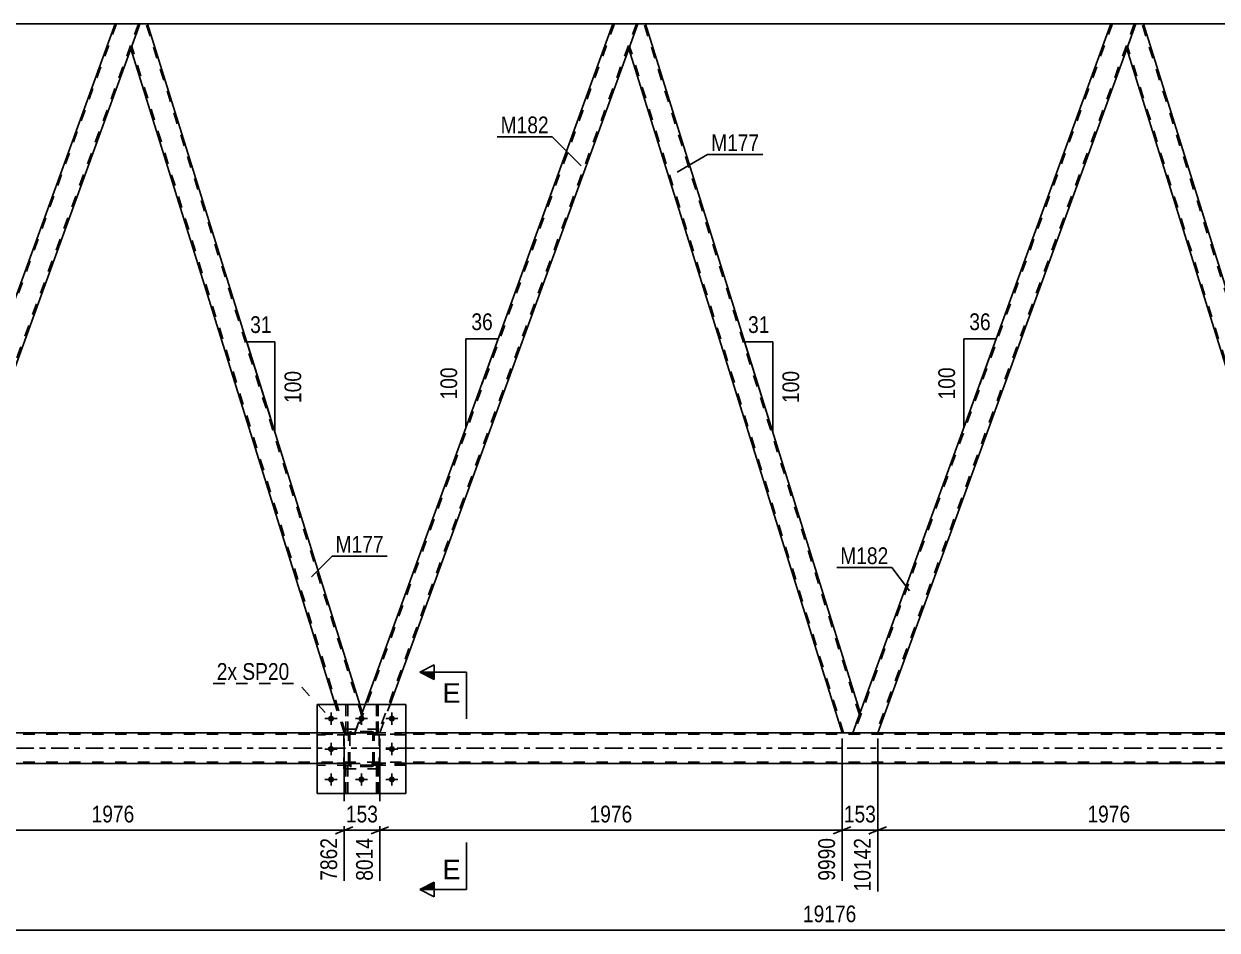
# Model space of a CAD drawing. Header units: millimetres. Extents: x 0 to 841, y 0 to 594.
# Drawn here: x 284.6 to 488.7, y 288.4 to 443.4 of the extents above; entities that cross this region are included whole.
import ezdxf

# ---------------------------------------------------------------- set-up
doc = ezdxf.new("R2010")
doc.units = ezdxf.units.MM
doc.linetypes.add('DXK_LINE_DOT2', pattern=[3.9198, 1.9599, -1.9599])
doc.linetypes.add('DXK_LINE_DOT3', pattern=[5.9187, 2.979, -0.9799, 0.9799, -0.9799])
doc.styles.add('Arial', font='ARIAL.TTF', dxfattribs={"height": 0.2})
doc.styles.add('Arial Narrow', font='ARIALN.TTF', dxfattribs={"height": 0.2})

# ---------------------------------------------------------------- blocks, each defined once
blk = doc.blocks.new('Part-318884321-4106 - 3831')
at = {"color": 7, "linetype": 'DXK_LINE_DOT2'}
for p, q in [((345.24, 316.63), (344.92, 316.63)), ((344.92, 316.63), (344.92, 311.79)), ((345.24, 311.79), (345.24, 316.63)), ((344.92, 316.03), (345.24, 316.03)), ((344.92, 311.79), (345.24, 311.79))]:
    blk.add_line(p, q, dxfattribs=at)
blk = doc.blocks.new('Part-318884321-4147 - 3831')
at = {"color": 2, "linetype": 'Continuous'}
for p, q in [((349.97, 326.99), (334.77, 326.99)), ((334.77, 326.99), (334.77, 311.79)), ((349.97, 326.99), (349.97, 311.79)), ((349.97, 311.79), (334.77, 311.79))]:
    blk.add_line(p, q, dxfattribs=at)
blk = doc.blocks.new('Part-318884321-4210 - 3831')
at = {"color": 2, "linetype": 'Continuous'}
for p, q in [((300.24, 443.39), (220.68, 443.39)), ((385.37, 443.39), (305.81, 443.39)), ((470.51, 443.39), (390.95, 443.39)), ((555.64, 443.39), (476.08, 443.39))]:
    blk.add_line(p, q, dxfattribs=at)
at = {"color": 7, "linetype": 'DXK_LINE_DOT2'}
for p, q in [((305.81, 443.39), (300.24, 443.39)), ((390.95, 443.39), (385.37, 443.39)), ((476.08, 443.39), (470.51, 443.39))]:
    blk.add_line(p, q, dxfattribs=at)
blk = doc.blocks.new('Part-318884321-3951 - 3831')
at = {"color": 7, "linetype": 'DXK_LINE_DOT2'}
for p, q in [((345.37, 322.79), (339.37, 322.79)), ((339.37, 315.99), (339.37, 322.79)), ((345.37, 315.99), (345.37, 322.79)), ((345.37, 315.99), (339.37, 315.99))]:
    blk.add_line(p, q, dxfattribs=at)
blk = doc.blocks.new('Part-318884321-4179 - 3831')
at = {"color": 7, "linetype": 'DXK_LINE_DOT2'}
for p, q in [((340.17, 322.15), (334.77, 322.15)), ((334.77, 322.15), (334.77, 321.83)), ((340.17, 321.83), (334.77, 321.83)), ((339.57, 321.83), (339.57, 322.15)), ((340.17, 321.83), (340.17, 322.15))]:
    blk.add_line(p, q, dxfattribs=at)
blk = doc.blocks.new('Bolt-318884321-3915 - 3831')
at = {"linetype": 'Continuous'}
for points in [[(337.69, 324.59, -1), (336.65, 324.59, -1)], [(342.89, 324.59, -1), (341.85, 324.59, -1)], [(348.09, 324.59, -1), (347.05, 324.59, -1)], [(337.69, 319.39, -1), (336.65, 319.39, -1)], [(348.09, 319.39, -1), (347.05, 319.39, -1)], [(337.69, 314.19, -1), (336.65, 314.19, -1)], [(342.89, 314.19, -1), (341.85, 314.19, -1)], [(348.09, 314.19, -1), (347.05, 314.19, -1)]]:
    blk.add_hatch(color=1, dxfattribs=at).paths.add_polyline_path(points)
at = {"color": 1, "linetype": 'Continuous'}
for p, q in [((338.21, 324.59), (336.13, 324.59)), ((337.17, 325.63), (337.17, 323.55)), ((343.41, 324.59), (341.33, 324.59)), ((342.37, 325.63), (342.37, 323.55)), ((348.61, 324.59), (346.53, 324.59)), ((347.57, 325.63), (347.57, 323.55)), ((337.17, 320.43), (337.17, 318.35)), ((347.57, 320.43), (347.57, 318.35)), ((338.21, 319.39), (336.13, 319.39)), ((348.61, 319.39), (346.53, 319.39)), ((337.17, 315.23), (337.17, 313.15)), ((342.37, 315.23), (342.37, 313.15)), ((347.57, 315.23), (347.57, 313.15)), ((338.21, 314.19), (336.13, 314.19)), ((343.41, 314.19), (341.33, 314.19)), ((348.61, 314.19), (346.53, 314.19))]:
    blk.add_line(p, q, dxfattribs=at)
blk = doc.blocks.new('Bolt-318884321-3916 - 3831')
at = {"color": 1, "linetype": 'Continuous'}
for p, q in [((336.13, 324.59), (336.82, 324.59)), ((337.17, 325.63), (337.17, 324.94)), ((338.21, 324.59), (337.52, 324.59)), ((341.33, 324.59), (342.02, 324.59)), ((342.37, 325.63), (342.37, 324.94)), ((343.41, 324.59), (342.72, 324.59)), ((346.53, 324.59), (347.22, 324.59)), ((347.57, 325.63), (347.57, 324.94)), ((348.61, 324.59), (347.92, 324.59)), ((337.17, 323.55), (337.17, 324.24)), ((342.37, 323.55), (342.37, 324.24)), ((347.57, 323.55), (347.57, 324.24)), ((337.17, 320.43), (337.17, 319.74)), ((347.57, 320.43), (347.57, 319.74)), ((336.13, 319.39), (336.82, 319.39)), ((337.17, 318.35), (337.17, 319.04)), ((338.21, 319.39), (337.52, 319.39)), ((346.53, 319.39), (347.22, 319.39)), ((347.57, 318.35), (347.57, 319.04)), ((348.61, 319.39), (347.92, 319.39)), ((337.17, 315.23), (337.17, 314.54)), ((342.37, 315.23), (342.37, 314.54)), ((347.57, 315.23), (347.57, 314.54)), ((336.13, 314.19), (336.82, 314.19)), ((337.17, 313.15), (337.17, 313.84)), ((338.21, 314.19), (337.52, 314.19)), ((341.33, 314.19), (342.02, 314.19)), ((342.37, 313.15), (342.37, 313.84)), ((343.41, 314.19), (342.72, 314.19)), ((346.53, 314.19), (347.22, 314.19)), ((347.57, 313.15), (347.57, 313.84)), ((348.61, 314.19), (347.92, 314.19))]:
    blk.add_line(p, q, dxfattribs=at)
blk = doc.blocks.new('Part-318884321-4009 - 3831')
at = {"color": 7, "linetype": 'DXK_LINE_DOT2'}
for p, q in [((349.97, 316.95), (344.57, 316.95)), ((344.57, 316.95), (344.57, 316.63)), ((344.57, 316.63), (349.97, 316.63)), ((345.17, 316.63), (345.17, 316.95)), ((349.97, 316.63), (349.97, 316.95))]:
    blk.add_line(p, q, dxfattribs=at)
blk = doc.blocks.new('Part-318884321-4015 - 3831')
at = {"color": 7, "linetype": 'DXK_LINE_DOT2'}
for p, q in [((344.92, 322.15), (344.92, 326.99)), ((344.92, 326.99), (345.24, 326.99)), ((345.24, 326.99), (345.24, 322.15)), ((344.92, 322.75), (345.24, 322.75)), ((345.24, 322.15), (344.92, 322.15))]:
    blk.add_line(p, q, dxfattribs=at)
blk = doc.blocks.new('Part-318884321-4032 - 3831')
at = {"color": 7, "linetype": 'DXK_LINE_DOT2'}
for p, q in [((340.04, 316.63), (339.72, 316.63)), ((339.72, 316.63), (339.72, 311.79)), ((340.04, 311.79), (340.04, 316.63)), ((339.72, 316.03), (340.04, 316.03)), ((339.72, 311.79), (340.04, 311.79))]:
    blk.add_line(p, q, dxfattribs=at)
blk = doc.blocks.new('Part-318884321-4035 - 3831')
at = {"color": 7, "linetype": 'DXK_LINE_DOT2'}
for p, q in [((344.57, 316.63), (344.57, 316.95)), ((344.57, 316.95), (349.97, 316.95)), ((349.97, 316.63), (344.57, 316.63)), ((345.17, 316.63), (345.17, 316.95)), ((349.97, 316.95), (349.97, 316.63))]:
    blk.add_line(p, q, dxfattribs=at)
blk = doc.blocks.new('Part-318884321-4039 - 3831')
at = {"color": 7, "linetype": 'DXK_LINE_DOT2'}
for p, q in [((340.17, 322.15), (334.77, 322.15)), ((334.77, 321.83), (334.77, 322.15)), ((340.17, 321.83), (334.77, 321.83)), ((339.57, 321.83), (339.57, 322.15)), ((340.17, 322.15), (340.17, 321.83))]:
    blk.add_line(p, q, dxfattribs=at)
blk = doc.blocks.new('Part-318884321-4044 - 3831')
at = {"color": 2, "linetype": 'Continuous'}
for p, q in [((474.76, 443.39), (473.22, 439.14)), ((476.08, 443.39), (474.76, 443.39)), ((512.78, 325.64), (476.08, 443.39)), ((509.67, 322.17), (473.22, 439.14)), ((511.52, 322.17), (512.78, 325.64))]:
    blk.add_line(p, q, dxfattribs=at)
at = {"color": 7, "linetype": 'DXK_LINE_DOT2'}
for p, q in [((512.65, 325.26), (475.83, 443.39)), ((473.22, 439.14), (473.22, 439.14)), ((509.93, 322.17), (473.35, 439.51)), ((512.65, 325.26), (512.62, 325.18)), ((511.52, 322.17), (509.67, 322.17))]:
    blk.add_line(p, q, dxfattribs=at)
blk = doc.blocks.new('Part-318884321-4060 - 3831')
at = {"color": 7, "linetype": 'DXK_LINE_DOT2'}
for p, q in [((345.37, 322.79), (339.37, 322.79)), ((339.37, 315.99), (339.37, 322.79)), ((345.37, 315.99), (345.37, 322.79)), ((345.37, 315.99), (339.37, 315.99))]:
    blk.add_line(p, q, dxfattribs=at)
blk = doc.blocks.new('Part-318884321-4064 - 3831')
at = {"color": 7, "linetype": 'DXK_LINE_DOT2'}
for p, q in [((339.72, 322.15), (339.72, 326.99)), ((339.72, 326.99), (340.04, 326.99)), ((340.04, 326.99), (340.04, 322.15)), ((339.72, 322.75), (340.04, 322.75)), ((340.04, 322.15), (339.72, 322.15))]:
    blk.add_line(p, q, dxfattribs=at)
blk = doc.blocks.new('Part-318884321-4069 - 3831')
at = {"color": 7, "linetype": 'DXK_LINE_DOT2'}
for p, q in [((349.97, 322.15), (344.57, 322.15)), ((344.57, 322.15), (344.57, 321.83)), ((344.57, 321.83), (349.97, 321.83)), ((345.17, 321.83), (345.17, 322.15)), ((349.97, 321.83), (349.97, 322.15))]:
    blk.add_line(p, q, dxfattribs=at)
blk = doc.blocks.new('Part-318884321-4097 - 3831')
at = {"color": 7, "linetype": 'DXK_LINE_DOT2'}
for p, q in [((340.17, 316.95), (334.77, 316.95)), ((334.77, 316.63), (334.77, 316.95)), ((340.17, 316.63), (334.77, 316.63)), ((339.57, 316.63), (339.57, 316.95)), ((340.17, 316.95), (340.17, 316.63))]:
    blk.add_line(p, q, dxfattribs=at)
blk = doc.blocks.new('Part-318884321-4100 - 3831')
at = {"color": 7, "linetype": 'DXK_LINE_DOT2'}
for p, q in [((344.57, 321.83), (344.57, 322.15)), ((344.57, 322.15), (349.97, 322.15)), ((349.97, 321.83), (344.57, 321.83)), ((345.17, 321.83), (345.17, 322.15)), ((349.97, 322.15), (349.97, 321.83))]:
    blk.add_line(p, q, dxfattribs=at)
blk = doc.blocks.new('Part-318884321-4130 - 3831')
at = {"color": 7, "linetype": 'DXK_LINE_DOT2'}
for p, q in [((339.72, 326.99), (339.72, 322.15)), ((340.04, 326.99), (339.72, 326.99)), ((340.04, 322.15), (340.04, 326.99)), ((339.72, 322.75), (340.04, 322.75)), ((339.72, 322.15), (340.04, 322.15))]:
    blk.add_line(p, q, dxfattribs=at)
blk = doc.blocks.new('Part-318884321-4133 - 3831')
at = {"color": 7, "linetype": 'DXK_LINE_DOT2'}
for p, q in [((344.92, 326.99), (344.92, 322.15)), ((345.24, 326.99), (344.92, 326.99)), ((345.24, 322.15), (345.24, 326.99)), ((344.92, 322.75), (345.24, 322.75)), ((344.92, 322.15), (345.24, 322.15))]:
    blk.add_line(p, q, dxfattribs=at)
blk = doc.blocks.new('Part-318884321-4152 - 3831')
at = {"color": 7, "linetype": 'DXK_LINE_DOT2'}
for p, q in [((745.13, 321.93), (64.39, 321.93)), ((349.97, 322.17), (334.77, 322.17)), ((745.13, 317.13), (64.39, 317.13)), ((349.97, 316.89), (334.77, 316.89))]:
    blk.add_line(p, q, dxfattribs=at)
at = {"color": 2, "linetype": 'Continuous'}
for p, q in [((334.77, 322.17), (179.7, 322.17)), ((590.17, 322.17), (349.97, 322.17)), ((334.77, 316.89), (179.7, 316.89)), ((590.17, 316.89), (349.97, 316.89))]:
    blk.add_line(p, q, dxfattribs=at)
at = {"color": 7, "linetype": 'DXK_LINE_DOT3'}
blk.add_line((64.39, 319.53), (745.13, 319.53), dxfattribs=at)
blk = doc.blocks.new('Part-318884321-4157 - 3831')
at = {"color": 7, "linetype": 'DXK_LINE_DOT2'}
for p, q in [((300.49, 443.39), (256.37, 322.17)), ((304.24, 443.39), (260.12, 322.17)), ((304.49, 443.39), (302.95, 439.14)), ((257.38, 325.64), (256.12, 322.17)), ((260.37, 322.17), (256.12, 322.17))]:
    blk.add_line(p, q, dxfattribs=at)
at = {"color": 2, "linetype": 'Continuous'}
for p, q in [((300.24, 443.39), (257.38, 325.64)), ((300.24, 443.39), (303.98, 443.39)), ((303.98, 443.39), (304.49, 443.39)), ((302.95, 439.14), (260.37, 322.17))]:
    blk.add_line(p, q, dxfattribs=at)
blk = doc.blocks.new('Part-318884321-4162 - 3831')
at = {"color": 2, "linetype": 'Continuous'}
for p, q in [((304.49, 443.39), (302.95, 439.14)), ((305.81, 443.39), (304.49, 443.39)), ((342.09, 326.99), (305.81, 443.39)), ((337.9, 326.99), (302.95, 439.14))]:
    blk.add_line(p, q, dxfattribs=at)
at = {"color": 7, "linetype": 'DXK_LINE_DOT2'}
for p, q in [((342.38, 325.26), (305.56, 443.39)), ((302.95, 439.14), (302.95, 439.14)), ((339.66, 322.17), (303.08, 439.51)), ((339.41, 322.17), (337.9, 326.99)), ((342.51, 325.64), (342.09, 326.99)), ((341.25, 322.17), (342.51, 325.64)), ((339.41, 322.17), (341.25, 322.17))]:
    blk.add_line(p, q, dxfattribs=at)
blk = doc.blocks.new('Part-318884321-4173 - 3831')
at = {"color": 7, "linetype": 'DXK_LINE_DOT2'}
for p, q in [((340.46, 322.35), (340.65, 322.39)), ((340.65, 322.39), (340.46, 322.35)), ((344.09, 322.39), (340.65, 322.39)), ((344.09, 322.39), (344.27, 322.35)), ((344.27, 322.35), (344.09, 322.39)), ((340.17, 321.91), (340.2, 322.09)), ((340.2, 322.09), (340.17, 321.91)), ((340.17, 316.87), (340.17, 321.91)), ((340.17, 321.91), (340.17, 321.91)), ((340.17, 316.87), (340.17, 321.91)), ((340.41, 321.91), (340.43, 322)), ((340.43, 322), (340.41, 321.91)), ((340.41, 316.87), (340.41, 321.91)), ((340.41, 321.91), (340.41, 321.91)), ((340.41, 321.91), (340.41, 316.87)), ((340.43, 322), (340.48, 322.08)), ((340.48, 322.08), (340.43, 322)), ((340.48, 322.08), (340.56, 322.13)), ((340.56, 322.13), (340.48, 322.08)), ((340.65, 322.15), (340.56, 322.13)), ((344.09, 322.15), (340.65, 322.15)), ((344.18, 322.13), (344.09, 322.15)), ((344.18, 322.13), (344.26, 322.08)), ((344.26, 322.08), (344.31, 322)), ((344.31, 322), (344.26, 322.08)), ((344.31, 322), (344.33, 321.91)), ((344.33, 321.91), (344.31, 322)), ((344.33, 316.87), (344.33, 321.91)), ((344.33, 321.91), (344.33, 321.91)), ((344.33, 316.87), (344.33, 321.91)), ((344.53, 322.09), (344.57, 321.91)), ((344.57, 321.91), (344.53, 322.09)), ((344.57, 316.87), (344.57, 321.91)), ((344.57, 321.91), (344.57, 321.91)), ((344.57, 316.87), (344.57, 321.91)), ((340.17, 316.87), (340.17, 316.87)), ((340.2, 316.69), (340.17, 316.87)), ((340.17, 316.87), (340.2, 316.69)), ((340.41, 316.87), (340.41, 316.87)), ((340.43, 316.78), (340.41, 316.87)), ((340.41, 316.87), (340.43, 316.78)), ((340.48, 316.7), (340.43, 316.78)), ((340.43, 316.78), (340.48, 316.7)), ((340.65, 316.39), (340.46, 316.43)), ((340.46, 316.43), (340.65, 316.39)), ((340.56, 316.65), (340.48, 316.7)), ((340.65, 316.63), (340.56, 316.65)), ((344.09, 316.63), (340.65, 316.63)), ((344.09, 316.39), (340.65, 316.39)), ((344.18, 316.65), (344.09, 316.63)), ((344.27, 316.43), (344.09, 316.39)), ((344.09, 316.39), (344.27, 316.43)), ((344.26, 316.7), (344.18, 316.65)), ((344.18, 316.65), (344.26, 316.7)), ((344.31, 316.78), (344.26, 316.7)), ((344.26, 316.7), (344.31, 316.78)), ((344.33, 316.87), (344.31, 316.78)), ((344.31, 316.78), (344.33, 316.87)), ((344.33, 316.87), (344.33, 316.87)), ((344.57, 316.87), (344.53, 316.69)), ((344.53, 316.69), (344.57, 316.87)), ((344.57, 316.87), (344.57, 316.87))]:
    blk.add_line(p, q, dxfattribs=at)
at = {"color": 7, "linetype": 'DXK_LINE_DOT3'}
blk.add_line((342.37, 319.39), (342.37, 319.39), dxfattribs=at)
at = {"color": 7, "linetype": 'DXK_LINE_DOT2'}
for centre, start, end in [((340.65, 321.91), 112.5, 157.5), ((340.65, 321.91), 112.5, 157.5), ((344.09, 321.91), 22.5, 67.5), ((344.09, 321.91), 22.5, 67.5), ((340.65, 316.87), 202.5, 247.5), ((340.65, 316.87), 202.5, 247.5), ((344.09, 316.87), 292.5, 337.5), ((344.09, 316.87), 292.5, 337.5)]:
    blk.add_arc(centre, 0.48, start, end, dxfattribs=at)
blk = doc.blocks.new('Part-318884321-4182 - 3831')
at = {"color": 7, "linetype": 'DXK_LINE_DOT2'}
for p, q in [((340.17, 316.95), (334.77, 316.95)), ((334.77, 316.95), (334.77, 316.63)), ((340.17, 316.63), (334.77, 316.63)), ((339.57, 316.63), (339.57, 316.95)), ((340.17, 316.63), (340.17, 316.95))]:
    blk.add_line(p, q, dxfattribs=at)
blk = doc.blocks.new('Part-318884321-4187 - 3831')
at = {"color": 7, "linetype": 'DXK_LINE_DOT2'}
for p, q in [((339.72, 311.79), (339.72, 316.63)), ((339.72, 316.63), (340.04, 316.63)), ((340.04, 316.63), (340.04, 311.79)), ((339.72, 316.03), (340.04, 316.03)), ((340.04, 311.79), (339.72, 311.79))]:
    blk.add_line(p, q, dxfattribs=at)
blk = doc.blocks.new('Part-318884321-4190 - 3831')
at = {"color": 7, "linetype": 'DXK_LINE_DOT2'}
for p, q in [((344.92, 311.79), (344.92, 316.63)), ((344.92, 316.63), (345.24, 316.63)), ((345.24, 316.63), (345.24, 311.79)), ((344.92, 316.03), (345.24, 316.03)), ((345.24, 311.79), (344.92, 311.79))]:
    blk.add_line(p, q, dxfattribs=at)
blk = doc.blocks.new('Part-318884321-4216 - 3831')
at = {"color": 7, "linetype": 'DXK_LINE_DOT2'}
for p, q in [((470.76, 443.39), (426.64, 322.17)), ((474.51, 443.39), (430.39, 322.17)), ((474.76, 443.39), (473.22, 439.14)), ((427.65, 325.64), (426.39, 322.17)), ((430.64, 322.17), (426.39, 322.17))]:
    blk.add_line(p, q, dxfattribs=at)
at = {"color": 2, "linetype": 'Continuous'}
for p, q in [((470.51, 443.39), (427.65, 325.64)), ((470.51, 443.39), (474.25, 443.39)), ((474.25, 443.39), (474.76, 443.39)), ((473.22, 439.14), (430.64, 322.17))]:
    blk.add_line(p, q, dxfattribs=at)
blk = doc.blocks.new('Part-318884321-4227 - 3831')
at = {"color": 2, "linetype": 'Continuous'}
for p, q in [((389.63, 443.39), (388.08, 439.14)), ((390.95, 443.39), (389.63, 443.39)), ((427.65, 325.64), (390.95, 443.39)), ((424.54, 322.17), (388.08, 439.14)), ((426.39, 322.17), (427.65, 325.64))]:
    blk.add_line(p, q, dxfattribs=at)
at = {"color": 7, "linetype": 'DXK_LINE_DOT2'}
for p, q in [((427.51, 325.26), (390.69, 443.39)), ((388.08, 439.14), (388.08, 439.14)), ((424.79, 322.17), (388.22, 439.51)), ((427.51, 325.26), (427.48, 325.18)), ((426.39, 322.17), (424.54, 322.17))]:
    blk.add_line(p, q, dxfattribs=at)
blk = doc.blocks.new('Part-318884321-4232 - 3831')
at = {"color": 7, "linetype": 'DXK_LINE_DOT2'}
for p, q in [((385.63, 443.39), (341.51, 322.17)), ((389.37, 443.39), (345.25, 322.17)), ((389.63, 443.39), (388.08, 439.14)), ((343.01, 326.99), (341.25, 322.17)), ((345.51, 322.17), (347.26, 326.99)), ((345.51, 322.17), (341.25, 322.17))]:
    blk.add_line(p, q, dxfattribs=at)
at = {"color": 2, "linetype": 'Continuous'}
for p, q in [((385.37, 443.39), (343.01, 326.99)), ((385.37, 443.39), (389.12, 443.39)), ((389.12, 443.39), (389.63, 443.39)), ((347.26, 326.99), (388.08, 439.14))]:
    blk.add_line(p, q, dxfattribs=at)
blk = doc.blocks.new('Part-318884321-4259 - 3831')
at = {"color": 7, "linetype": 'DXK_LINE_DOT2'}
for p, q in [((340.46, 322.35), (340.65, 322.39)), ((340.65, 322.39), (340.46, 322.35)), ((344.09, 322.39), (340.65, 322.39)), ((344.09, 322.39), (344.27, 322.35)), ((344.27, 322.35), (344.09, 322.39)), ((340.17, 321.91), (340.2, 322.09)), ((340.2, 322.09), (340.17, 321.91)), ((340.17, 316.87), (340.17, 321.91)), ((340.17, 321.91), (340.17, 321.91)), ((340.17, 316.87), (340.17, 321.91)), ((340.41, 321.91), (340.43, 322)), ((340.43, 322), (340.41, 321.91)), ((340.41, 316.87), (340.41, 321.91)), ((340.41, 321.91), (340.41, 321.91)), ((340.41, 321.91), (340.41, 316.87)), ((340.43, 322), (340.48, 322.08)), ((340.48, 322.08), (340.43, 322)), ((340.48, 322.08), (340.56, 322.13)), ((340.56, 322.13), (340.48, 322.08)), ((340.56, 322.13), (340.65, 322.15)), ((340.65, 322.15), (340.56, 322.13)), ((344.09, 322.15), (340.65, 322.15)), ((344.18, 322.13), (344.09, 322.15)), ((344.26, 322.08), (344.18, 322.13)), ((344.26, 322.08), (344.31, 322)), ((344.31, 322), (344.33, 321.91)), ((344.31, 322), (344.33, 321.91)), ((344.33, 316.87), (344.33, 321.91)), ((344.33, 321.91), (344.33, 321.91)), ((344.33, 316.87), (344.33, 321.91)), ((344.53, 322.09), (344.57, 321.91)), ((344.57, 321.91), (344.53, 322.09)), ((344.57, 316.87), (344.57, 321.91)), ((344.57, 321.91), (344.57, 321.91)), ((344.57, 316.87), (344.57, 321.91)), ((340.17, 316.87), (340.17, 316.87)), ((340.2, 316.69), (340.17, 316.87)), ((340.17, 316.87), (340.2, 316.69)), ((340.41, 316.87), (340.41, 316.87)), ((340.43, 316.78), (340.41, 316.87)), ((340.43, 316.78), (340.41, 316.87)), ((340.48, 316.7), (340.43, 316.78)), ((340.65, 316.39), (340.46, 316.43)), ((340.46, 316.43), (340.65, 316.39)), ((340.56, 316.65), (340.48, 316.7)), ((340.65, 316.63), (340.56, 316.65)), ((344.09, 316.63), (340.65, 316.63)), ((344.09, 316.39), (340.65, 316.39)), ((344.18, 316.65), (344.09, 316.63)), ((344.09, 316.63), (344.18, 316.65)), ((344.27, 316.43), (344.09, 316.39)), ((344.09, 316.39), (344.27, 316.43)), ((344.26, 316.7), (344.18, 316.65)), ((344.18, 316.65), (344.26, 316.7)), ((344.31, 316.78), (344.26, 316.7)), ((344.26, 316.7), (344.31, 316.78)), ((344.33, 316.87), (344.31, 316.78)), ((344.31, 316.78), (344.33, 316.87)), ((344.33, 316.87), (344.33, 316.87)), ((344.57, 316.87), (344.53, 316.69)), ((344.53, 316.69), (344.57, 316.87)), ((344.57, 316.87), (344.57, 316.87))]:
    blk.add_line(p, q, dxfattribs=at)
at = {"color": 7, "linetype": 'DXK_LINE_DOT3'}
blk.add_line((342.37, 319.39), (342.37, 319.39), dxfattribs=at)
at = {"color": 7, "linetype": 'DXK_LINE_DOT2'}
for centre, start, end in [((340.65, 321.91), 112.5, 157.5), ((340.65, 321.91), 112.5, 157.5), ((344.09, 321.91), 22.5, 67.5), ((344.09, 321.91), 22.5, 67.5), ((340.65, 316.87), 202.5, 247.5), ((340.65, 316.87), 202.5, 247.5), ((344.09, 316.87), 292.5, 337.5), ((344.09, 316.87), 292.5, 337.5)]:
    blk.add_arc(centre, 0.48, start, end, dxfattribs=at)
blk = doc.blocks.new('Part-318884321-4260 - 3831')
at = {"color": 7, "linetype": 'DXK_LINE_DOT2'}
for p, q in [((334.77, 326.99), (349.97, 326.99)), ((334.77, 326.99), (334.77, 311.79)), ((349.97, 326.99), (349.97, 311.79)), ((334.77, 311.79), (349.97, 311.79))]:
    blk.add_line(p, q, dxfattribs=at)
blk = doc.blocks.new('StraightDimension-318884321-21944 - 3831')
at = {"color": 7, "linetype": 'Continuous'}
for p, q in [((260.37, 321.17), (260.37, 296.87)), ((339.41, 321.17), (339.41, 296.87)), ((261.87, 306.09), (258.87, 304.89)), ((337.91, 304.89), (340.91, 306.09)), ((260.37, 305.49), (339.41, 305.49))]:
    blk.add_line(p, q, dxfattribs=at)
at = {"color": 0}
blk.add_wipeout([(304.15, 306.24), (304.15, 310.44), (295.63, 310.44), (295.63, 306.24)], dxfattribs=at)
at = {"color": 0, "linetype": 'Continuous'}
blk.add_wipeout([(338.81, 304.79), (334.61, 304.79), (334.61, 296.27), (338.81, 296.27)], dxfattribs=at)
at = {"color": 3, "style": 'Arial Narrow'}
blk.add_text('1976', height=2.863, dxfattribs=at).set_placement((296.23, 306.84))
at = {"color": 3, "linetype": 'Continuous', "style": 'Arial Narrow'}
blk.add_text('7862', height=2.863, rotation=90.0002, dxfattribs=at).set_placement((338.21, 296.87))
blk = doc.blocks.new('StraightDimension-318884321-21941 - 3831')
at = {"color": 7, "linetype": 'Continuous'}
for p, q in [((424.54, 321.17), (424.54, 296.87)), ((430.64, 321.17), (430.64, 295.05)), ((423.04, 304.89), (426.04, 306.09)), ((432.14, 306.09), (429.14, 304.89)), ((424.54, 305.49), (430.64, 305.49))]:
    blk.add_line(p, q, dxfattribs=at)
at = {"color": 0}
blk.add_wipeout([(430.93, 306.24), (430.93, 310.44), (424.25, 310.44), (424.25, 306.24)], dxfattribs=at)
at = {"color": 0, "linetype": 'Continuous'}
blk.add_wipeout([(430.04, 304.79), (425.84, 304.79), (425.84, 294.45), (430.04, 294.45)], dxfattribs=at)
at = {"color": 3, "style": 'Arial Narrow'}
blk.add_text('153', height=2.863, dxfattribs=at).set_placement((424.85, 306.84))
at = {"color": 3, "linetype": 'Continuous', "style": 'Arial Narrow'}
blk.add_text('10142', height=2.863, rotation=90.0002, dxfattribs=at).set_placement((429.44, 295.05))
blk = doc.blocks.new('StraightDimension-318884321-21942 - 3831')
at = {"color": 7, "linetype": 'Continuous'}
for p, q in [((345.51, 321.17), (345.51, 296.87)), ((424.54, 321.17), (424.54, 296.87)), ((347.01, 306.09), (344.01, 304.89)), ((423.04, 304.89), (426.04, 306.09)), ((345.51, 305.49), (424.54, 305.49))]:
    blk.add_line(p, q, dxfattribs=at)
at = {"color": 0}
blk.add_wipeout([(389.28, 306.24), (389.28, 310.44), (380.77, 310.44), (380.77, 306.24)], dxfattribs=at)
at = {"color": 0, "linetype": 'Continuous'}
blk.add_wipeout([(423.94, 304.79), (419.74, 304.79), (419.74, 296.27), (423.94, 296.27)], dxfattribs=at)
at = {"color": 3, "style": 'Arial Narrow'}
blk.add_text('1976', height=2.863, dxfattribs=at).set_placement((381.37, 306.84))
at = {"color": 3, "linetype": 'Continuous', "style": 'Arial Narrow'}
blk.add_text('9990', height=2.863, rotation=90.0002, dxfattribs=at).set_placement((423.34, 296.87))
blk = doc.blocks.new('StraightDimension-318884321-21943 - 3831')
at = {"color": 7, "linetype": 'Continuous'}
for p, q in [((339.41, 321.17), (339.41, 296.87)), ((345.51, 321.17), (345.51, 296.87)), ((337.91, 304.89), (340.91, 306.09)), ((347.01, 306.09), (344.01, 304.89)), ((339.41, 305.49), (345.51, 305.49))]:
    blk.add_line(p, q, dxfattribs=at)
at = {"color": 0}
blk.add_wipeout([(345.8, 306.24), (345.8, 310.44), (339.11, 310.44), (339.11, 306.24)], dxfattribs=at)
at = {"color": 0, "linetype": 'Continuous'}
blk.add_wipeout([(344.91, 304.79), (340.71, 304.79), (340.71, 296.27), (344.91, 296.27)], dxfattribs=at)
at = {"color": 3, "style": 'Arial Narrow'}
blk.add_text('153', height=2.863, dxfattribs=at).set_placement((339.71, 306.84))
at = {"color": 3, "linetype": 'Continuous', "style": 'Arial Narrow'}
blk.add_text('8014', height=2.863, rotation=90.0002, dxfattribs=at).set_placement((344.31, 296.87))
blk = doc.blocks.new('StraightDimension-318884321-21920 - 3831')
at = {"color": 7, "linetype": 'Continuous'}
blk.add_line((53.53, 288.42), (791.34, 288.42), dxfattribs=at)
at = {"color": 0}
blk.add_wipeout([(427.61, 289.17), (427.61, 293.37), (417.26, 293.37), (417.26, 289.17)], dxfattribs=at)
at = {"color": 3, "style": 'Arial Narrow'}
blk.add_text('19176', height=2.863, dxfattribs=at).set_placement((417.86, 289.77))
blk = doc.blocks.new('StraightDimension-318884321-21940 - 3831')
at = {"color": 7, "linetype": 'Continuous'}
for p, q in [((430.64, 321.17), (430.64, 295.05)), ((509.67, 321.17), (509.67, 295.05)), ((432.14, 306.09), (429.14, 304.89)), ((508.17, 304.89), (511.17, 306.09)), ((430.64, 305.49), (509.67, 305.49))]:
    blk.add_line(p, q, dxfattribs=at)
at = {"color": 0}
blk.add_wipeout([(474.41, 306.24), (474.41, 310.44), (465.9, 310.44), (465.9, 306.24)], dxfattribs=at)
at = {"color": 0, "linetype": 'Continuous'}
blk.add_wipeout([(509.07, 304.79), (504.87, 304.79), (504.87, 294.45), (509.07, 294.45)], dxfattribs=at)
at = {"color": 3, "style": 'Arial Narrow'}
blk.add_text('1976', height=2.863, dxfattribs=at).set_placement((466.5, 306.84))
at = {"color": 3, "linetype": 'Continuous', "style": 'Arial Narrow'}
blk.add_text('12118', height=2.863, rotation=90.0002, dxfattribs=at).set_placement((508.47, 295.05))
blk = doc.blocks.new('AngleDimension-318884321-22304 - 3831')
at = {"color": 7, "linetype": 'Continuous'}
for p, q in [((326.79, 376.09), (322.75, 389.03)), ((327.57, 389.03), (322.75, 389.03)), ((327.57, 373.57), (322.75, 389.03)), ((327.57, 373.57), (327.57, 389.03))]:
    blk.add_line(p, q, dxfattribs=at)
at = {"color": 0}
for points in [[(327.59, 389.93), (327.59, 394.13), (322.74, 394.13), (322.74, 389.93)], [(332.67, 384.64), (328.47, 384.64), (328.47, 377.96), (332.67, 377.96)]]:
    blk.add_wipeout(points, dxfattribs=at)
at = {"color": 3, "style": 'Arial Narrow'}
blk.add_text('31', height=2.863, dxfattribs=at).set_placement((323.34, 390.53))
blk.add_text('100', height=2.863, rotation=90.0002, dxfattribs=at).set_placement((332.07, 378.56))
blk = doc.blocks.new('AngleDimension-318884321-22332 - 3831')
at = {"color": 7, "linetype": 'Continuous'}
for p, q in [((411.92, 376.09), (407.89, 389.03)), ((412.71, 389.03), (407.89, 389.03)), ((412.71, 373.57), (407.89, 389.03)), ((412.71, 373.57), (412.71, 389.03))]:
    blk.add_line(p, q, dxfattribs=at)
at = {"color": 0}
for points in [[(412.73, 389.93), (412.73, 394.13), (407.87, 394.13), (407.87, 389.93)], [(417.81, 384.64), (413.61, 384.64), (413.61, 377.96), (417.81, 377.96)]]:
    blk.add_wipeout(points, dxfattribs=at)
at = {"color": 3, "style": 'Arial Narrow'}
blk.add_text('31', height=2.863, dxfattribs=at).set_placement((408.47, 390.53))
blk.add_text('100', height=2.863, rotation=90.0002, dxfattribs=at).set_placement((417.21, 378.56))
blk = doc.blocks.new('AngleDimension-318884321-22334 - 3831')
at = {"color": 7, "linetype": 'Continuous'}
for p, q in [((360.23, 389.52), (365.77, 389.52)), ((360.23, 374.3), (365.77, 389.52)), ((360.23, 374.3), (360.23, 389.52)), ((362.89, 381.62), (365.77, 389.52))]:
    blk.add_line(p, q, dxfattribs=at)
at = {"color": 0}
for points in [[(365.42, 390.42), (365.42, 394.62), (360.57, 394.62), (360.57, 390.42)], [(359.33, 385.25), (355.13, 385.25), (355.13, 378.57), (359.33, 378.57)]]:
    blk.add_wipeout(points, dxfattribs=at)
at = {"color": 3, "style": 'Arial Narrow'}
blk.add_text('36', height=2.863, dxfattribs=at).set_placement((361.17, 391.02))
blk.add_text('100', height=2.863, rotation=90.0002, dxfattribs=at).set_placement((358.73, 379.17))
blk = doc.blocks.new('AngleDimension-318884321-22362 - 3831')
at = {"color": 7, "linetype": 'Continuous'}
for p, q in [((445.36, 389.52), (450.9, 389.52)), ((445.36, 374.3), (450.9, 389.52)), ((445.36, 374.3), (445.36, 389.52)), ((448.02, 381.62), (450.9, 389.52))]:
    blk.add_line(p, q, dxfattribs=at)
at = {"color": 0}
for points in [[(450.56, 390.42), (450.56, 394.62), (445.7, 394.62), (445.7, 390.42)], [(444.46, 385.25), (440.26, 385.25), (440.26, 378.57), (444.46, 378.57)]]:
    blk.add_wipeout(points, dxfattribs=at)
at = {"color": 3, "style": 'Arial Narrow'}
blk.add_text('36', height=2.863, dxfattribs=at).set_placement((446.3, 391.02))
blk.add_text('100', height=2.863, rotation=90.0002, dxfattribs=at).set_placement((443.86, 379.17))
blk = doc.blocks.new('Mark-318884321-21821 - 3831')
at = {"color": 0}
blk.add_wipeout([(410.39, 421.63), (410.39, 424.63), (402.16, 424.63), (402.16, 421.63)], dxfattribs=at)
blk.add_wipeout([(410.39, 421.63), (410.39, 424.63), (402.16, 424.63), (402.16, 421.63)], dxfattribs=at)
at = {"color": 30, "linetype": 'Continuous'}
for p, q in [((396.37, 418.03), (401.56, 421.03)), ((401.56, 421.03), (410.99, 421.03))]:
    blk.add_line(p, q, dxfattribs=at)
at = {"color": 3, "style": 'Arial Narrow'}
blk.add_text('M177', height=2.863, dxfattribs=at).set_placement((402.16, 421.63))
blk = doc.blocks.new('SectionMark-318884321-25236 - 3831')
at = {"linetype": 'Continuous'}
for points in [[(354.83, 332.54), (354.83, 331.29), (352.33, 332.54)], [(354.83, 296.63), (354.83, 295.38), (352.33, 295.38)]]:
    blk.add_hatch(color=6, dxfattribs=at).paths.add_polyline_path(points)
at = {"color": 6, "linetype": 'Continuous'}
for p, q in [((352.33, 332.54), (354.83, 333.79)), ((354.83, 331.29), (354.83, 333.79)), ((360.33, 332.54), (352.33, 332.54)), ((352.33, 332.54), (354.83, 331.29)), ((352.33, 295.38), (354.83, 296.63)), ((354.83, 296.63), (354.83, 294.13)), ((360.33, 295.38), (352.33, 295.38)), ((354.83, 294.13), (352.33, 295.38))]:
    blk.add_line(p, q, dxfattribs=at)
at = {"color": 0, "linetype": 'Continuous'}
for points in [[(359.33, 327.29), (359.33, 330.79), (356.22, 330.79), (356.22, 327.29)], [(359.33, 297.13), (359.33, 300.63), (356.22, 300.63), (356.22, 297.13)]]:
    blk.add_wipeout(points, dxfattribs=at)
at = {"color": 6, "linetype": 'Continuous'}
for p, q in [((360.33, 332.54), (360.33, 324.54)), ((360.33, 295.38), (360.33, 303.38))]:
    blk.add_line(p, q, dxfattribs=at)
at = {"color": 3, "linetype": 'Continuous', "style": 'Arial'}
for p in [(356.22, 327.29), (356.22, 297.13)]:
    blk.add_text('E', height=3.34, dxfattribs=at).set_placement(p)
blk = doc.blocks.new('Mark-318884321-21824 - 3831')
at = {"color": 0}
blk.add_wipeout([(374.39, 424.68), (374.39, 427.68), (366.17, 427.68), (366.17, 424.68)], dxfattribs=at)
blk.add_wipeout([(374.39, 424.68), (374.39, 427.68), (366.17, 427.68), (366.17, 424.68)], dxfattribs=at)
at = {"color": 30, "linetype": 'Continuous'}
for p in [(365.57, 424.08), (379.94, 419.13)]:
    blk.add_line(p, (374.99, 424.08), dxfattribs=at)
at = {"color": 3, "style": 'Arial Narrow'}
blk.add_text('M182', height=2.863, dxfattribs=at).set_placement((366.17, 424.68))
blk = doc.blocks.new('Mark-318884321-21800 - 3831')
at = {"color": 0}
blk.add_wipeout([(346.16, 352.96), (346.16, 355.96), (337.94, 355.96), (337.94, 352.96)], dxfattribs=at)
blk.add_wipeout([(346.16, 352.96), (346.16, 355.96), (337.94, 355.96), (337.94, 352.96)], dxfattribs=at)
at = {"color": 30, "linetype": 'Continuous'}
for p, q in [((333.81, 348.82), (337.34, 352.36)), ((337.34, 352.36), (346.76, 352.36))]:
    blk.add_line(p, q, dxfattribs=at)
at = {"color": 3, "style": 'Arial Narrow'}
blk.add_text('M177', height=2.863, dxfattribs=at).set_placement((337.94, 352.96))
blk = doc.blocks.new('Mark-318884321-21818 - 3831')
at = {"color": 0}
blk.add_wipeout([(432.46, 351.01), (432.46, 354.01), (424.24, 354.01), (424.24, 351.01)], dxfattribs=at)
blk.add_wipeout([(432.46, 351.01), (432.46, 354.01), (424.24, 354.01), (424.24, 351.01)], dxfattribs=at)
at = {"color": 30, "linetype": 'Continuous'}
for p in [(423.64, 350.41), (436.07, 346.42)]:
    blk.add_line(p, (433.06, 350.41), dxfattribs=at)
at = {"color": 3, "style": 'Arial Narrow'}
blk.add_text('M182', height=2.863, dxfattribs=at).set_placement((424.24, 351.01))
blk = doc.blocks.new('MarkSet-318884321-22509 - 3831')
at = {"color": 30, "linetype": 'DXK_LINE_DOT2'}
blk.add_line((336.18, 325.64), (331.54, 330.62), dxfattribs=at)
at = {"color": 0}
blk.add_wipeout([(321.1, 331.22), (321.1, 334.22), (317.63, 334.22), (317.63, 331.22)], dxfattribs=at)
blk.add_wipeout([(321.1, 331.22), (321.1, 334.22), (317.63, 334.22), (317.63, 331.22)], dxfattribs=at)
blk.add_wipeout([(330.04, 331.22), (330.04, 334.22), (322, 334.22), (322, 331.22)], dxfattribs=at)
blk.add_wipeout([(330.04, 331.22), (330.04, 334.22), (322, 334.22), (322, 331.22)], dxfattribs=at)
at = {"color": 30, "linetype": 'DXK_LINE_DOT2'}
blk.add_line((317.03, 330.62), (331.54, 330.62), dxfattribs=at)
at = {"color": 3, "style": 'Arial Narrow'}
for s, p in [('2x', (317.63, 331.22)), ('SP20', (322, 331.22))]:
    blk.add_text(s, height=2.863, dxfattribs=at).set_placement(p)

msp = doc.modelspace()

# ---------------------------------------------------------------- block references
for name in ['Part-318884321-4210 - 3831', 'Part-318884321-4157 - 3831', 'Part-318884321-4162 - 3831', 'Part-318884321-4232 - 3831', 'Part-318884321-4227 - 3831', 'Part-318884321-4216 - 3831', 'Part-318884321-4044 - 3831', 'Part-318884321-4147 - 3831', 'Part-318884321-4260 - 3831', 'Part-318884321-4064 - 3831', 'Part-318884321-4130 - 3831', 'Part-318884321-4015 - 3831', 'Part-318884321-4133 - 3831', 'Bolt-318884321-3915 - 3831', 'Bolt-318884321-3916 - 3831', 'Part-318884321-3951 - 3831', 'Part-318884321-4060 - 3831', 'Part-318884321-4173 - 3831', 'Part-318884321-4259 - 3831', 'Part-318884321-4152 - 3831', 'Part-318884321-4179 - 3831', 'Part-318884321-4039 - 3831', 'Part-318884321-4069 - 3831', 'Part-318884321-4100 - 3831', 'Part-318884321-4097 - 3831', 'Part-318884321-4182 - 3831', 'Part-318884321-4032 - 3831', 'Part-318884321-4187 - 3831', 'Part-318884321-4009 - 3831', 'Part-318884321-4035 - 3831', 'Part-318884321-4106 - 3831', 'Part-318884321-4190 - 3831']:
    msp.add_blockref(name, (0, 0))

# ---------------------------------------------------------------- next in the draw order: block references
for name in ['StraightDimension-318884321-21944 - 3831', 'StraightDimension-318884321-21941 - 3831']:
    msp.add_blockref(name, (0, 0))

# ---------------------------------------------------------------- next in the draw order: block references
msp.add_blockref('StraightDimension-318884321-21942 - 3831', (0, 0))

# ---------------------------------------------------------------- next in the draw order: block references
msp.add_blockref('StraightDimension-318884321-21943 - 3831', (0, 0))

# ---------------------------------------------------------------- next in the draw order: block references
msp.add_blockref('StraightDimension-318884321-21920 - 3831', (0, 0))

# ---------------------------------------------------------------- next in the draw order: block references
for name in ['Mark-318884321-21824 - 3831', 'Mark-318884321-21821 - 3831', 'AngleDimension-318884321-22304 - 3831', 'AngleDimension-318884321-22334 - 3831', 'AngleDimension-318884321-22332 - 3831', 'AngleDimension-318884321-22362 - 3831', 'Mark-318884321-21800 - 3831', 'Mark-318884321-21818 - 3831', 'MarkSet-318884321-22509 - 3831', 'SectionMark-318884321-25236 - 3831', 'StraightDimension-318884321-21940 - 3831']:
    msp.add_blockref(name, (0, 0))

doc.saveas('drawing.dxf')
